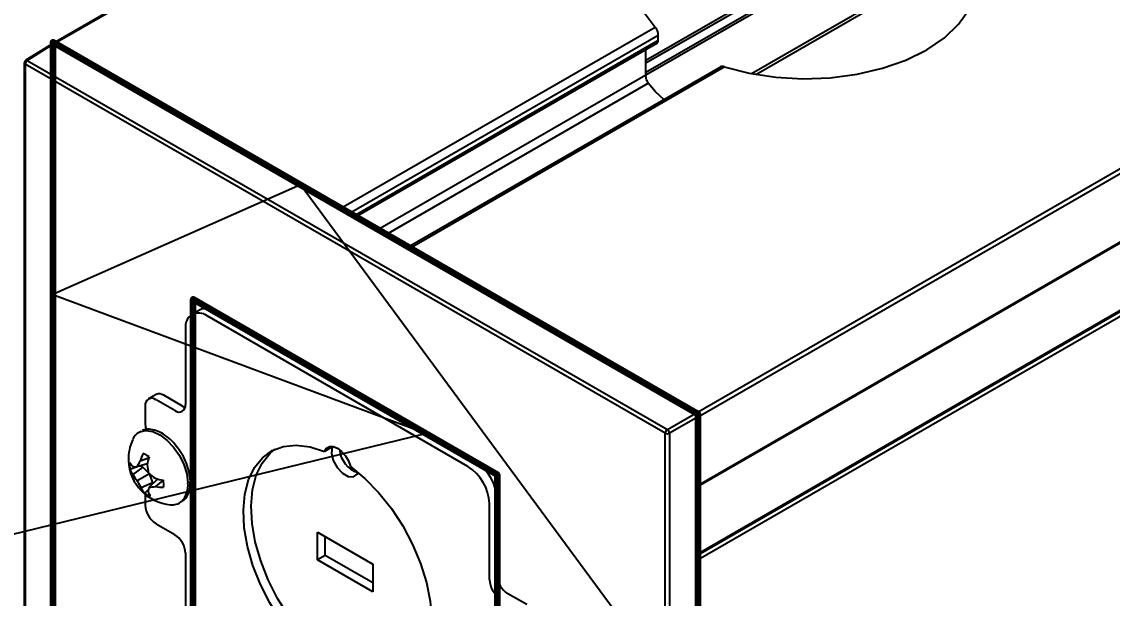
# Model space of a CAD drawing. Extents: x 0 to 13.3, y -7.3 to 0.
# Drawn here: x 2.817 to 6.401, y -4.298 to -2.402 of the extents above; entities that cross this region are included whole.
import ezdxf
from ezdxf import colors
from ezdxf.entities.mleader import LeaderData, LeaderLine
from ezdxf.math import Vec2, Vec3

# ---------------------------------------------------------------- set-up
doc = ezdxf.new("R2010")
doc.units = 0
doc.header["$LTSCALE"] = 0.5
doc.header["$MEASUREMENT"] = 0
for name, color, linetype in [('End Cap', 92, 'CONTINUOUS'), ('FAB DWG', 221, 'CONTINUOUS'), ('Hardware', 242, 'CONTINUOUS'), ('Housing', 150, 'CONTINUOUS')]:
    doc.layers.add(name, color=color, linetype=linetype)
doc.styles.add('LSAD_Standard', font='arial.ttf')

msp = doc.modelspace()

# ---------------------------------------------------------------- linework, layer by layer
at = {"layer": 'End Cap', "transparency": 16777216}
for p, q in [((2.9204, -2.4721), (2.8295, -2.5283)), ((2.9255, -2.4725), (2.8347, -2.5287)), ((2.9255, -2.4725), (5.0327, -3.689)), ((2.8248, -2.5368), (2.8248, -5.5479)), ((4.9317, -3.7555), (2.8277, -2.5409)), ((2.8277, -2.5409), (2.8277, -5.552)), ((2.8347, -2.5287), (4.9386, -3.7433)), ((4.9386, -3.7433), (5.0327, -3.689)), ((5.0398, -3.7012), (4.9457, -3.7556)), ((5.0398, -3.7012), (5.0398, -6.7128)), ((4.9317, -6.7665), (4.9317, -3.7555)), ((4.9457, -3.7556), (4.9457, -6.7666))]:
    msp.add_line(p, q, dxfattribs=at)
for centre, radius, start, end in [((2.8348, -2.5368), 0.01, 121.7291, 180), ((2.8296, -2.5365), 0.0048, 184.1293, 247.1908), ((2.8431, -2.5416), 0.0154, 123.2297, 177.3477), ((2.8318, -2.5326), 0.00487, 53.4892, 117.3259), ((4.947, -3.7562), 0.0154, 123.2297, 177.3477), ((4.9387, -3.7418), 0.0154, 242.6565, 296.7662), ((4.9298, -3.7565), 0.0159, 3.5222, 56.4778)]:
    msp.add_arc(centre, radius, start, end, dxfattribs=at)
for centre, ratio, start_param, end_param in [((2.9255, -2.4807), 0.577206, 5.498021, 6.300635), ((5.0327, -3.6972), 0.577557, 3.927224, 5.497716)]:
    msp.add_ellipse(centre, major_axis=(-0.005, 0.00866), ratio=ratio, start_param=start_param, end_param=end_param, dxfattribs=at)
at = {"layer": 'FAB DWG', "color": 1, "lineweight": 90, "ltscale": 0.5, "transparency": 16777216}
msp.add_lwpolyline([(5.0398, -6.6461), (5.0398, -3.6931), (2.9185, -2.4684), (2.9185, -5.4215)], dxfattribs=at)
msp.add_lwpolyline([(4.3791, -5.0443), (3.3803, -4.4676), (3.3803, -3.3142), (4.3791, -3.8909)], close=True, dxfattribs=at)
at = {"layer": 'Hardware', "transparency": 16777216}
for p, q in [((3.401, -3.3501), (3.3756, -3.3648)), ((4.3084, -3.85), (3.451, -3.3551)), ((4.283, -3.8647), (3.4256, -3.3697)), ((3.3549, -3.4106), (3.3549, -3.6606)), ((3.2581, -3.6282), (3.2327, -3.6429)), ((3.3195, -3.6811), (3.2577, -3.6453)), ((3.3449, -3.6664), (3.2831, -3.6307)), ((3.2223, -3.6658), (3.2223, -3.7272)), ((3.8372, -3.8008), (3.8117, -3.8155)), ((3.2223, -3.9571), (3.2223, -3.9924)), ((4.3791, -4.2226), (4.3791, -3.9725)), ((4.3537, -4.2372), (4.3537, -3.9872)), ((3.2577, -4.0536), (3.3195, -4.0893)), ((3.7889, -4.0813), (3.9706, -4.1862)), ((3.7889, -4.1721), (3.7889, -4.0813)), ((3.8142, -4.1575), (3.8142, -4.096)), ((3.3549, -4.1506), (3.3549, -4.4006)), ((3.8142, -4.1575), (3.7889, -4.1721)), ((3.9706, -4.2478), (3.8142, -4.1575)), ((3.9706, -4.2771), (3.7889, -4.1721)), ((3.9706, -4.1862), (3.9706, -4.2771)), ((4.4763, -4.3195), (4.4144, -4.2838))]:
    msp.add_line(p, q, dxfattribs=at)
at = {"layer": 'Hardware', "linetype": 'Continuous', "lineweight": 25, "transparency": 16777216}
for p, q in [((3.1957, -3.8661), (3.1723, -3.875)), ((3.2145, -3.8669), (3.1818, -3.8913)), ((3.2291, -3.8559), (3.1945, -3.8664)), ((3.2335, -3.8371), (3.2056, -3.8476)), ((3.2066, -3.8628), (3.2145, -3.8669)), ((3.2145, -3.8669), (3.2331, -3.8856)), ((3.2358, -3.889), (3.1961, -3.9124)), ((3.2638, -3.9061), (3.2351, -3.933)), ((3.2366, -3.8898), (3.2461, -3.9187)), ((3.2461, -3.9187), (3.2087, -3.9354)), ((3.2461, -3.9187), (3.2462, -3.9226)), ((3.281, -3.91), (3.2563, -3.9307)), ((3.3706, -3.9127), (3.3702, -3.908))]:
    msp.add_line(p, q, dxfattribs=at)
at = {"layer": 'Hardware', "transparency": 16777216, "flags": 128}
for points in [[(3.3449, -3.6664), (3.3518, -3.6696), (3.3538, -3.6702)], [(3.8013, -4.5152), (3.7542, -4.4741), (3.7096, -4.4261), (3.6685, -4.3723), (3.6321, -4.3141), (3.6011, -4.253), (3.5764, -4.1904), (3.5585, -4.1279), (3.548, -4.067), (3.545, -4.0092), (3.5496, -3.956), (3.5618, -3.9087), (3.5812, -3.8684), (3.6073, -3.8362), (3.6396, -3.8128), (3.6771, -3.7988), (3.719, -3.7945), (3.7643, -3.8001), (3.8117, -3.8155)], [(3.8267, -4.5005), (3.7796, -4.4594), (3.735, -4.4114), (3.694, -4.3576), (3.6575, -4.2994), (3.6265, -4.2383), (3.6018, -4.1757), (3.584, -4.1132), (3.5734, -4.0523), (3.5704, -3.9945), (3.5751, -3.9413), (3.5873, -3.894), (3.6066, -3.8537), (3.6328, -3.8215), (3.6487, -3.8083)], [(3.8117, -3.8155), (3.8182, -3.805), (3.8281, -3.7995), (3.8406, -3.7994), (3.8543, -3.8049), (3.868, -3.8153), (3.8805, -3.8297), (3.8904, -3.8467), (3.8969, -3.8646)], [(3.8372, -3.8008), (3.835, -3.8211), (3.8406, -3.8451), (3.8531, -3.8686), (3.8703, -3.8875), (3.8892, -3.8983), (3.9064, -3.8994), (3.9189, -3.8903), (3.922, -3.8844)], [(3.8969, -3.8646), (3.9443, -3.9041), (3.9896, -3.9507), (4.0315, -4.0034), (4.069, -4.0607), (4.1013, -4.1213), (4.1274, -4.1837), (4.1468, -4.2464), (4.159, -4.3078), (4.1636, -4.3663), (4.1606, -4.4206), (4.1501, -4.4693), (4.1322, -4.5112), (4.1075, -4.5453), (4.0765, -4.5707), (4.0401, -4.5868), (3.999, -4.5932), (3.9544, -4.5897), (3.9073, -4.5765)]]:
    msp.add_lwpolyline(points, dxfattribs=at)
at = {"layer": 'Hardware', "linetype": 'Continuous', "lineweight": 25, "transparency": 16777216, "flags": 128}
msp.add_lwpolyline([(3.2087, -3.7496), (3.2245, -3.7468), (3.2468, -3.7501), (3.2703, -3.7608), (3.2938, -3.7784), (3.3156, -3.8016), (3.3345, -3.829), (3.3492, -3.859), (3.3589, -3.8896), (3.3628, -3.9188)], dxfattribs=at)
at = {"layer": 'Hardware', "transparency": 16777216}
for centre, radius, start, end in [((3.398, -3.4036), 0.0437, 50.7967, 189.214), ((3.4217, -3.396), 0.0503, 54.3824, 114.3071), ((3.2439, -3.6623), 0.0218, 50.7967, 189.214), ((3.2684, -3.6511), 0.0251, 54.3824, 114.3071), ((3.3333, -3.6641), 0.0218, 230.7967, 9.214), ((3.2991, -3.7237), 0.0768, 182.6055, 194.552), ((3.949, -3.8009), 0.0887, 185.3027, 252.0279), ((4.2002, -3.9941), 0.1537, 2.6055, 57.3945), ((4.2256, -3.9795), 0.1537, 2.6055, 57.3945), ((3.2991, -3.9889), 0.0768, 182.6055, 237.3945), ((3.2781, -4.1541), 0.0768, 2.6055, 57.3945), ((4.4558, -4.2191), 0.0768, 182.6055, 237.3945), ((4.4304, -4.2337), 0.0768, 182.6055, 237.3945)]:
    msp.add_arc(centre, radius, start, end, dxfattribs=at)
at = {"layer": 'Hardware', "linetype": 'Continuous', "lineweight": 25, "transparency": 16777216}
for centre, radius, start, end in [((3.2255, -3.7946), 0.048, 110.4659, 156.6869), ((3.318, -3.8402), 0.151, 154.7008, 182.0234), ((3.388, -3.9005), 0.1899, 155.6644, 163.8393), ((3.1925, -3.8886), 0.07, 52.9088, 71.3159), ((3.511, -3.9118), 0.2873, 164.0251, 169.558), ((3.318, -3.8402), 0.151, 182.0234, 265.2938), ((3.2503, -3.8606), 0.0793, 173.5539, 190.4928), ((3.223, -3.8236), 0.0587, 208.6044, 224.0438), ((3.2026, -3.7657), 0.1011, 257.5609, 265.4031), ((3.3383, -3.9384), 0.1608, 145.6291, 153.4179), ((3.4498, -3.8329), 0.223, 186.8999, 194.0567), ((3.2361, -3.8488), 0.069, 202.3365, 218.0324), ((3.3004, -3.826), 0.1355, 208.8429, 219.6442), ((3.3807, -3.7177), 0.2244, 229.0061, 236.0377), ((3.3398, -3.6083), 0.3074, 254.0503, 259.1639), ((3.3277, -3.8556), 0.1433, 203.3373, 213.8486), ((3.2807, -3.9016), 0.0796, 205.1832, 219.7932), ((3.3247, -3.9629), 0.0944, 161.5852, 170.6559), ((3.2272, -3.7598), 0.1734, 272.6252, 279.6675), ((3.2899, -3.7381), 0.1955, 260.1104, 267.9402), ((3.204, -3.9246), 0.0793, 353.5539, 10.4928), ((3.2893, -3.9277), 0.074, 314.7116, 6.8913), ((3.2618, -3.8966), 0.07, 232.9088, 251.3159), ((3.2977, -3.9237), 0.0704, 199.8009, 213.9524), ((3.3112, -3.9432), 0.0479, 263.2286, 309.0804)]:
    msp.add_arc(centre, radius, start, end, dxfattribs=at)
for points, knots in [([(3.3345, -3.8112), (3.3285, -3.8031), (3.3162, -3.7864), (3.2942, -3.7663), (3.2707, -3.7511), (3.247, -3.743), (3.2272, -3.7412), (3.2169, -3.7454), (3.2134, -3.7468)], [0, 0, 0, 0, 0.173568, 0.354759, 0.537081, 0.720816, 0.903911, 1, 1, 1, 1]), ([(3.3702, -3.908), (3.3699, -3.9047), (3.369, -3.8921), (3.3635, -3.8689), (3.3517, -3.8399), (3.3415, -3.8201), (3.3347, -3.8116), (3.3345, -3.8112)], [0, 0, 0, 0, 0.106419, 0.400897, 0.694916, 0.988531, 1, 1, 1, 1]), ([(3.2332, -3.9406), (3.233, -3.9408), (3.2285, -3.9448), (3.2239, -3.9487), (3.2196, -3.9525)], [0, 0, 0, 0, 0.044571, 1, 1, 1, 1]), ([(3.3463, -3.9778), (3.3484, -3.9763), (3.356, -3.9711), (3.3642, -3.9559), (3.3703, -3.9354), (3.3705, -3.9198), (3.3706, -3.9127)], [0, 0, 0, 0, 0.1205768, 0.4253774, 0.7376958, 1, 1, 1, 1])]:
    msp.add_open_spline(points, degree=3, knots=knots, dxfattribs=at)
at = {"layer": 'Housing', "transparency": 16777216}
for p, q in [((5.0091, -1.2663), (2.9206, -2.472)), ((2.9255, -2.4725), (5.0107, -1.2687)), ((5.0327, -3.689), (7.6265, -2.1916)), ((5.0398, -3.7012), (7.6302, -2.2058)), ((3.8658, -3.0153), (4.8987, -2.419)), ((5.0398, -3.9266), (7.6699, -2.4083)), ((5.0398, -3.93), (7.6704, -2.4114)), ((3.894, -3.0317), (4.9089, -2.4458)), ((3.9082, -3.0398), (4.9089, -2.4621)), ((3.914, -3.0432), (4.9059, -2.4706)), ((3.9864, -3.085), (4.8678, -2.5762)), ((5.1128, -2.5507), (4.0866, -3.1428)), ((4.0925, -3.1462), (5.1254, -2.5499)), ((4.0147, -3.1013), (4.876, -2.6041)), ((5.0398, -4.1512), (7.6888, -2.6219)), ((5.0398, -4.1552), (7.6889, -2.6259)), ((5.0398, -4.1716), (7.6895, -2.6419))]:
    msp.add_line(p, q, dxfattribs=at)
at = {"layer": 'Housing'}
for p, q in [((4.8678, -2.5278), (5.5157, -2.1538)), ((4.8678, -2.5372), (5.521, -2.1601)), ((5.528, -2.1869), (4.8678, -2.5681)), ((4.8679, -2.5766), (5.5176, -2.2015)), ((5.2148, -2.5723), (5.7392, -2.2696)), ((5.2295, -2.575), (5.75, -2.2745)), ((4.9089, -2.4621), (4.9089, -2.4458)), ((4.8678, -2.5762), (4.8678, -2.4926))]:
    msp.add_line(p, q, dxfattribs=at)
at = {"layer": 'Housing', "flags": 128}
for points in [[(4.9569, -2.0609), (4.9372, -2.0743), (4.8905, -2.1188), (4.8567, -2.1669), (4.8367, -2.2176), (4.8309, -2.2695), (4.8395, -2.3212), (4.8623, -2.3715), (4.8987, -2.419)], [(5.1254, -2.5499), (5.2078, -2.5709), (5.2949, -2.5841), (5.3845, -2.589), (5.4743, -2.5857), (5.5621, -2.5741), (5.6455, -2.5546), (5.7225, -2.5277), (5.7911, -2.494), (5.8494, -2.4544), (5.8961, -2.41), (5.9299, -2.3618), (5.95, -2.3111), (5.9558, -2.2593), (5.9471, -2.2075), (5.9243, -2.1572), (5.8879, -2.1097)], [(4.9266, -2.6579), (4.8994, -2.632), (4.876, -2.6041)]]:
    msp.add_lwpolyline(points, dxfattribs=at)
at = {"layer": 'Housing', "color": 1, "transparency": 16777216}
msp.add_open_spline([(6.3217, -0.7843), (7.7755, -1.6067), (7.6792, -3.0788), (7.5829, -4.5508), (8.2923, -5.1227)], degree=3, knots=[0.064531, 0.064531, 0.064531, 0.064531, 1, 1.807725, 1.807725, 1.807725, 1.807725], dxfattribs=at)
at = {"layer": 'Housing'}
for points, knots in [([(4.9089, -2.4458), (4.9089, -2.4414), (4.9077, -2.4359), (4.9039, -2.4261), (4.9013, -2.4217), (4.8987, -2.419)], [0, 0, 0, 0, 0.5, 0.5, 1, 1, 1, 1]), ([(4.9058, -2.4704), (4.9064, -2.47), (4.9078, -2.4691), (4.9088, -2.4658), (4.9089, -2.4631), (4.9089, -2.4621)], [0, 0, 0, 0, 0.334635, 0.763901, 1, 1, 1, 1]), ([(4.876, -2.6041), (4.8738, -2.6012), (4.8718, -2.5967), (4.8688, -2.5864), (4.8678, -2.5807), (4.8678, -2.5762)], [0, 0, 0, 0, 0.5, 0.5, 1, 1, 1, 1]), ([(5.1254, -2.5499), (5.1233, -2.5494), (5.1192, -2.5485), (5.1147, -2.5491), (5.1131, -2.5504), (5.1128, -2.5507)], [0, 0, 0, 0, 0.4457314, 0.891855, 1, 1, 1, 1])]:
    msp.add_open_spline(points, degree=3, knots=knots, dxfattribs=at)

# ---------------------------------------------------------------- leaders
at = {"layer": 'FAB DWG', "ltscale": 0.5, "transparency": 16777216}
ml = msp.add_multileader_mtext('Standard', dxfattribs=at)
ml.set_content('\\A1;{\\fArial|b1|i0|c0|p34;\\LWIRING NOTE:\\P}SEAL END PLATES WITH PLENUM RATED ALUMINUM TAPE', color=256, style='LSAD_Standard')
ml.set_leader_properties()
ml.build(insert=Vec2(0, 0))
ml.multileader.update_dxf_attribs({"text_left_attachment_type": 2, "dogleg_length": 0.36, "arrow_head_size": 0.1875})
ctx = ml.context
ctx.base_point, ctx.char_height, ctx.arrow_head_size, ctx.landing_gap_size, ctx.plane_origin = Vec3(0.0351, -4.74), 0.1875, 0.1875, 0.09, Vec3(5.7281, 13.667)
ctx.left_attachment, ctx.text_align_type = 2, 2
notes = []
notes.append((ctx, [(1, (1, 1, 0), (2.6922, -4.1118), (-1, 0), 0.1297, [(3, [(5.0398, -4.7117), (3.7329, -2.9386), (2.9185, -3.2986), (4.1467, -3.7567)], 0, [])])]))
ctx.mtext.insert, ctx.mtext.width, ctx.mtext.defined_height, ctx.mtext.alignment, ctx.mtext.flow_direction = Vec3(2.4726, -4.0181), 2.351815, 1.4978, 3, 5
for ctx, leaders in notes:
    for number, flags, end, landing, length, lines in leaders:
        leader = LeaderData()
        leader.index, (leader.has_last_leader_line, leader.has_dogleg_vector, leader.attachment_direction) = number, flags
        leader.last_leader_point, leader.dogleg_vector, leader.dogleg_length = Vec3(end), Vec3(landing), length
        for number, points, colour, breaks in lines:
            line = LeaderLine()
            line.index, line.vertices, line.color, line.breaks = number, Vec3.list(points), colors.encode_raw_color(colour), breaks
            leader.lines.append(line)
        ctx.leaders.append(leader)

doc.saveas('drawing.dxf')
